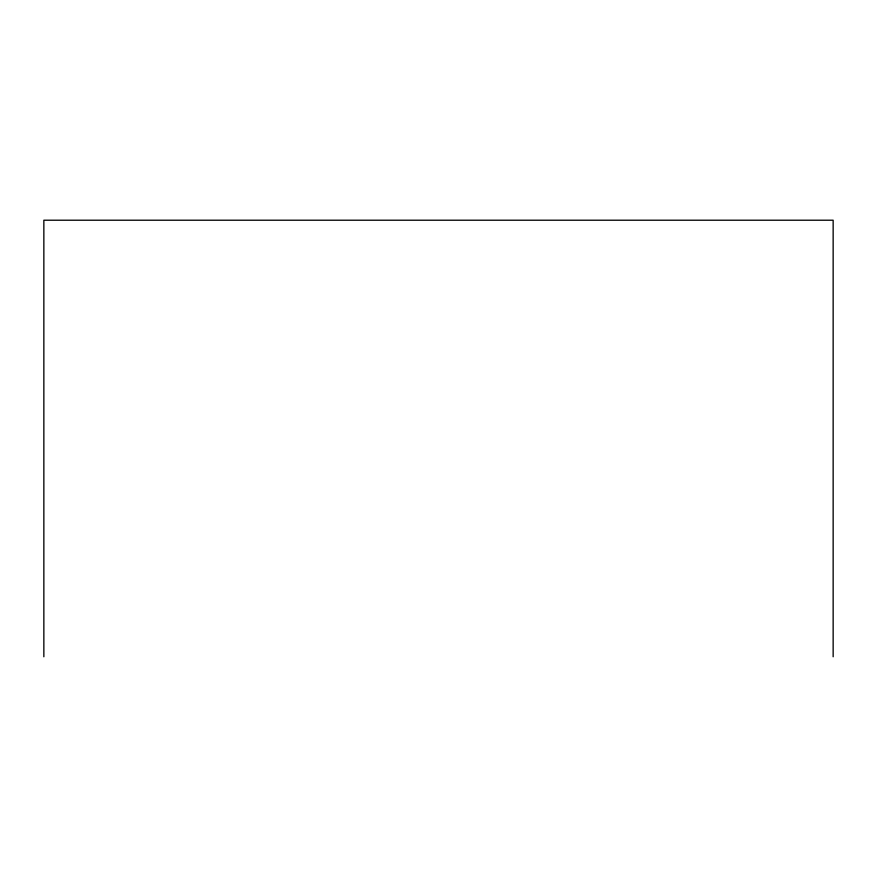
<?xml version="1.0" encoding="UTF-8"?>
<svg xmlns="http://www.w3.org/2000/svg" width="877" height="877" viewBox="0 0 877 877"><rect width="100%" height="100%" fill="white"/><g stroke="black" fill="none" stroke-linecap="round" stroke-linejoin="round"><path stroke-width="1.32" d="M833.15 656.785L833.15 220.215L43.85 220.215L43.85 656.785"/></g></svg>
